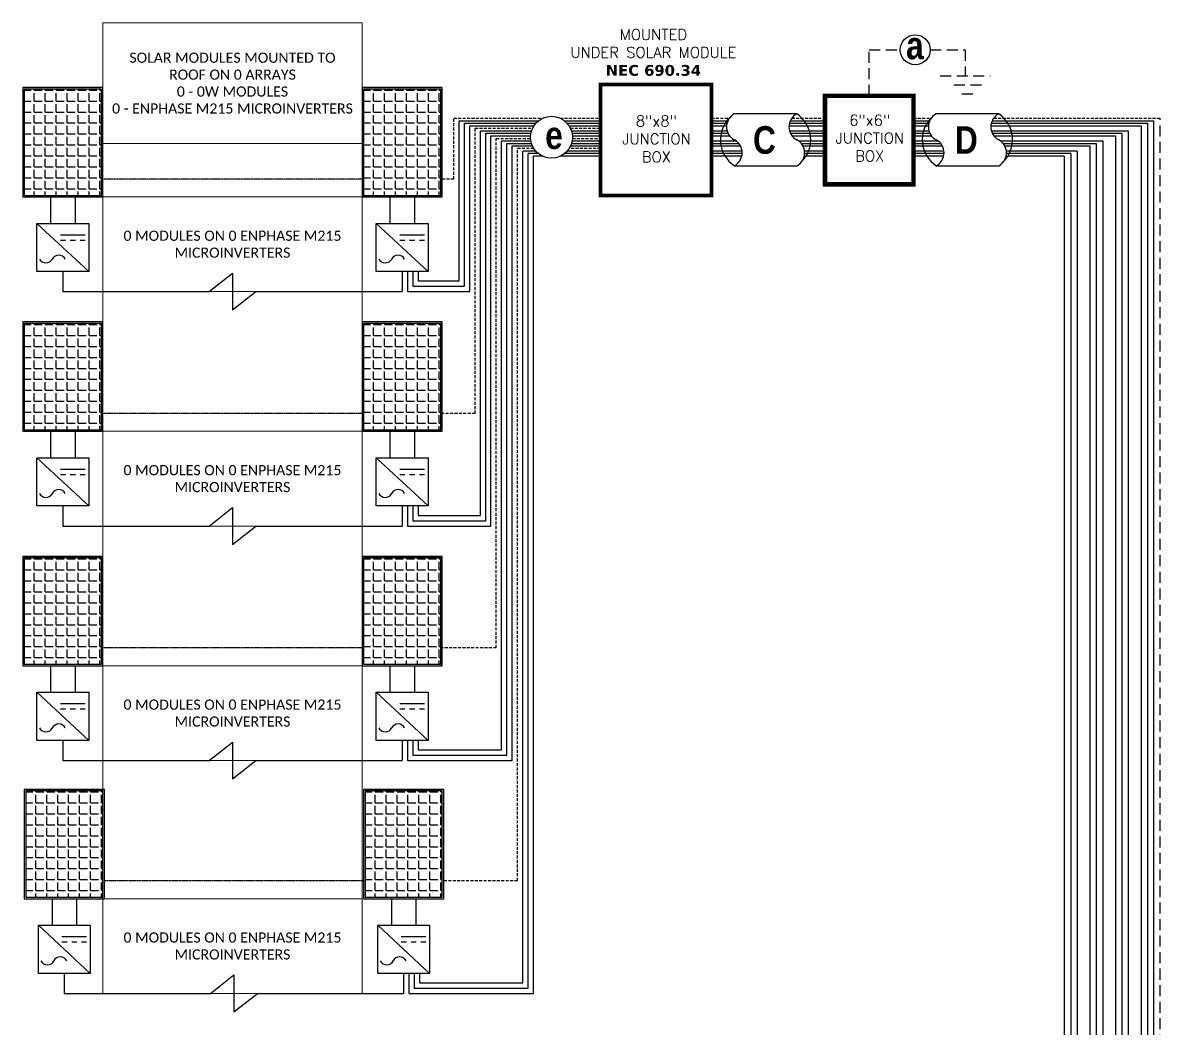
# Model space of a CAD drawing. Header units: feet. Extents: x 13565 to 14361, y 15315 to 15875.
# Drawn here: x 13974.1 to 14361, y 15532.9 to 15874.9 of the extents above; entities that cross this region are included whole.
import ezdxf

# ---------------------------------------------------------------- set-up
doc = ezdxf.new("R2010")
doc.units = ezdxf.units.FT
doc.header["$MEASUREMENT"] = 0
doc.linetypes.add('HIDDEN', pattern=[0.375, 0.25, -0.125])
doc.layers.add('TEXT', color=7, linetype='Continuous')
doc.layers.add('Z - TITLEBLOCK TXT', color=7, linetype='Continuous')
doc.styles.add('ONE LINE TXT', font='techb___.ttf')
doc.styles.get("Standard").update_dxf_attribs({"font": 'simplex.shx'})

# ---------------------------------------------------------------- blocks, each defined once
blk = doc.blocks.new('*T25')
at = {"layer": 'Defpoints', "color": 8, "linetype": 'ByBlock', "lineweight": 0, "transparency": 16777216}
for p, q in [((0, 0), (88.16, 0)), ((0, 0), (0, -330.21)), ((88.16, 0), (88.16, -330.21)), ((0, -41.08), (88.16, -41.08)), ((0, -59.24), (88.16, -59.24)), ((0, -91.46), (88.16, -91.46)), ((0, -138.99), (88.16, -138.99)), ((0, -171.21), (88.16, -171.21)), ((0, -218.74), (88.16, -218.74)), ((0, -250.97), (88.16, -250.97)), ((0, -297.99), (88.16, -297.99)), ((0, -330.21), (88.16, -330.21))]:
    blk.add_line(p, q, dxfattribs=at)
at = {"color": 0, "linetype": 'Continuous', "transparency": 16777216, "char_height": 3.4544, "width": 83.574, "attachment_point": 5}
for s, insert in [('{\\fCalibri|b0|i0|c0;SOLAR MODULES MOUNTED TO ROOF ON 0 ARRAYS^J0 - 0W MODULES^J0 - ENPHASE M215 MICROINVERTERS', (44.08, -20.54)), ('{\\fCalibri|b0|i0|c0;', (44.08, -50.16)), ('{\\fCalibri|b0|i0|c0;0 MODULES ON 0 ENPHASE M215 MICROINVERTERS', (44.08, -75.35)), ('{\\fCalibri|b0|i0|c0;', (44.08, -115.23)), ('{\\fCalibri|b0|i0|c0;0 MODULES ON 0 ENPHASE M215 MICROINVERTERS', (44.08, -155.1)), ('{\\fCalibri|b0|i0|c0;', (44.08, -194.98)), ('{\\fCalibri|b0|i0|c0;0 MODULES ON 0 ENPHASE M215 MICROINVERTERS', (44.08, -234.86)), ('{\\fCalibri|b0|i0|c0;', (44.08, -274.48)), ('{\\fCalibri|b0|i0|c0;0 MODULES ON 0 ENPHASE M215 MICROINVERTERS', (44.08, -314.1))]:
    blk.add_mtext(s, dxfattribs=dict(at, insert=insert))
blk = doc.blocks.new('8x8box')
at = {"lineweight": 50, "const_width": 1.19}
blk.add_lwpolyline([(37.78, 0), (0, 0), (0, 37.78), (37.78, 37.78)], close=True, dxfattribs=at)
at = {"color": 1, "char_height": 3.6576, "attachment_point": 5}
for s, width, insert in [(' \\PMOUNTED \\PUNDER SOLAR MODULE\\P{\\fVerdana|b1|i0|c0|p34;NEC 690.34}', 73.0127, (18.01, 51.7)), ('8"x8"  JUNCTION BOX ', 0.4767, (19.03, 19.26))]:
    blk.add_mtext_dynamic_manual_height_columns(s, width=width, gutter_width=7.17, heights=[0], dxfattribs=dict(at, insert=insert))
blk = doc.blocks.new('6x6box')
at = {"lineweight": 50, "const_width": 1.53}
blk.add_lwpolyline([(30.1, 0), (0, 0), (0, 30.1), (30.1, 30.1)], close=True, dxfattribs=at)
at = {"color": 1, "insert": (15.24, 15.71), "char_height": 3.6576, "width": 0.4767, "attachment_point": 5}
blk.add_mtext('6"x6"  JUNCTION BOX  ', dxfattribs=at)

msp = doc.modelspace()

# ---------------------------------------------------------------- hatches: boundary and pattern name
at = {"linetype": 'Continuous'}
h = msp.add_hatch(dxfattribs=at)
h.set_pattern_fill('ANGLE', color=256, scale=13.54666)
h.set_pattern_definition([(0, (14037.6566, 3834.0787), (0, 3.7253315), [2.709332, -1.0159995]), (90, (14037.6566, 3834.0787), (-3.7253315, 2e-16), [2.709332, -1.0159995])])
h.paths.add_polyline_path([(13974.65, 15852.38), (13974.65, 15816.19), (14000.88, 15816.19), (14000.88, 15852.38)])
h = msp.add_hatch(dxfattribs=at)
h.set_pattern_fill('ANGLE', color=256, scale=13.54666)
h.set_pattern_definition([(0, (14153.0765, 3834.0787), (0, 3.7253315), [2.709332, -1.0159995]), (90, (14153.0765, 3834.0787), (-3.7253315, 2e-16), [2.709332, -1.0159995])])
h.paths.add_polyline_path([(14090.07, 15852.38), (14090.07, 15816.19), (14116.3, 15816.19), (14116.3, 15852.38)])
h = msp.add_hatch(dxfattribs=at)
h.set_pattern_fill('ANGLE', color=256, scale=13.54666)
h.set_pattern_definition([(0, (14037.6566, 3754.3256), (0, 3.7253315), [2.709332, -1.0159995]), (90, (14037.6566, 3754.3256), (-3.7253315, 2e-16), [2.709332, -1.0159995])])
h.paths.add_polyline_path([(13974.65, 15772.62), (13974.65, 15736.44), (14000.88, 15736.44), (14000.88, 15772.62)])
h = msp.add_hatch(dxfattribs=at)
h.set_pattern_fill('ANGLE', color=256, scale=13.54666)
h.set_pattern_definition([(0, (14153.0765, 3754.3256), (0, 3.7253315), [2.709332, -1.0159995]), (90, (14153.0765, 3754.3256), (-3.7253315, 2e-16), [2.709332, -1.0159995])])
h.paths.add_polyline_path([(14090.07, 15772.62), (14090.07, 15736.44), (14116.3, 15736.44), (14116.3, 15772.62)])
h = msp.add_hatch(dxfattribs=at)
h.set_pattern_fill('ANGLE', color=256, scale=13.54666)
h.set_pattern_definition([(0, (14037.6566, 3674.5725), (0, 3.7253315), [2.709332, -1.0159995]), (90, (14037.6566, 3674.5725), (-3.7253315, 2e-16), [2.709332, -1.0159995])])
h.paths.add_polyline_path([(13974.65, 15692.87), (13974.65, 15656.69), (14000.88, 15656.69), (14000.88, 15692.87)])
h = msp.add_hatch(dxfattribs=at)
h.set_pattern_fill('ANGLE', color=256, scale=13.54666)
h.set_pattern_definition([(0, (14153.0765, 3674.5725), (0, 3.7253315), [2.709332, -1.0159995]), (90, (14153.0765, 3674.5725), (-3.7253315, 2e-16), [2.709332, -1.0159995])])
h.paths.add_polyline_path([(14090.07, 15692.87), (14090.07, 15656.69), (14116.3, 15656.69), (14116.3, 15692.87)])
h = msp.add_hatch(dxfattribs=at)
h.set_pattern_fill('ANGLE', color=256, scale=13.54666)
h.set_pattern_definition([(0, (14038.1657, 3595.3284), (0, 3.7253315), [2.709332, -1.0159995]), (90, (14038.1657, 3595.3284), (-3.7253315, 2e-16), [2.709332, -1.0159995])])
h.paths.add_polyline_path([(13975.15, 15613.63), (13975.15, 15577.44), (14001.39, 15577.44), (14001.39, 15613.63)])
h = msp.add_hatch(dxfattribs=at)
h.set_pattern_fill('ANGLE', color=256, scale=13.54666)
h.set_pattern_definition([(0, (14153.5855, 3595.3284), (0, 3.7253315), [2.709332, -1.0159995]), (90, (14153.5855, 3595.3284), (-3.7253315, 2e-16), [2.709332, -1.0159995])])
h.paths.add_polyline_path([(14090.57, 15613.63), (14090.57, 15577.44), (14116.81, 15577.44), (14116.81, 15613.63)])

# ---------------------------------------------------------------- linework, layer by layer
at = {"color": 7, "linetype": 'Continuous'}
for p, q in [((14237.41, 15843.91), (14216.17, 15843.91)), ((14306.08, 15843.91), (14284.84, 15843.91)), ((14354.51, 15839.89), (14354.51, 15453.75)), ((14345.81, 15836.45), (14345.81, 15453.75)), ((14337.11, 15833.01), (14337.11, 15453.75)), ((14328.41, 15829.56), (14328.41, 15453.75)), ((14216.17, 15826.28), (14237.41, 15826.28)), ((14284.84, 15826.28), (14306.08, 15826.28)), ((13995.36, 15802.68), (13986.97, 15802.68)), ((14110.78, 15802.68), (14102.39, 15802.68)), ((13988.72, 15800.86), (13986.97, 15800.86)), ((13992.04, 15800.86), (13990.29, 15800.86)), ((13995.36, 15800.86), (13993.61, 15800.86)), ((14104.14, 15800.86), (14102.39, 15800.86)), ((14107.46, 15800.86), (14105.71, 15800.86)), ((14110.78, 15800.86), (14109.03, 15800.86)), ((14037.52, 15783.46), (14045.47, 15789.73)), ((14045.47, 15789.73), (14045.47, 15777.2)), ((14045.47, 15777.2), (14053.43, 15783.46)), ((13995.36, 15722.93), (13986.97, 15722.93)), ((13988.72, 15721.11), (13986.97, 15721.11)), ((13992.04, 15721.11), (13990.29, 15721.11)), ((13995.36, 15721.11), (13993.61, 15721.11)), ((14110.78, 15722.93), (14102.39, 15722.93)), ((14104.14, 15721.11), (14102.39, 15721.11)), ((14107.46, 15721.11), (14105.71, 15721.11)), ((14110.78, 15721.11), (14109.03, 15721.11)), ((14037.52, 15703.71), (14045.47, 15709.97)), ((14045.47, 15709.97), (14045.47, 15697.45)), ((14045.47, 15697.45), (14053.43, 15703.71)), ((13995.36, 15643.17), (13986.97, 15643.17)), ((14110.78, 15643.17), (14102.39, 15643.17)), ((13988.72, 15641.36), (13986.97, 15641.36)), ((13992.04, 15641.36), (13990.29, 15641.36)), ((13995.36, 15641.36), (13993.61, 15641.36)), ((14104.14, 15641.36), (14102.39, 15641.36)), ((14107.46, 15641.36), (14105.71, 15641.36)), ((14110.78, 15641.36), (14109.03, 15641.36)), ((14037.52, 15623.96), (14045.47, 15630.22)), ((14045.47, 15630.22), (14045.47, 15617.69)), ((14045.47, 15617.69), (14053.43, 15623.96)), ((13995.87, 15563.93), (13987.48, 15563.93)), ((13989.23, 15562.11), (13987.48, 15562.11)), ((13992.55, 15562.11), (13990.8, 15562.11)), ((13995.87, 15562.11), (13994.12, 15562.11)), ((14111.29, 15563.93), (14102.9, 15563.93)), ((14104.65, 15562.11), (14102.9, 15562.11)), ((14107.97, 15562.11), (14106.22, 15562.11)), ((14111.29, 15562.11), (14109.54, 15562.11)), ((14038.03, 15544.71), (14045.98, 15550.98)), ((14045.98, 15550.98), (14045.98, 15538.45)), ((14045.98, 15538.45), (14053.94, 15544.71))]:
    msp.add_line(p, q, dxfattribs=at)
at = {"color": 92, "linetype": 'HIDDEN', "ltscale": 4}
for p, q in [((14120.78, 15821.73), (14120.78, 15842.47)), ((14120.78, 15842.47), (14151.01, 15842.47)), ((14156.91, 15842.47), (14170.64, 15842.47)), ((14208.42, 15842.47), (14214.49, 15842.47)), ((14235.73, 15842.47), (14246.99, 15842.47)), ((14277.09, 15842.47), (14283.16, 15842.47)), ((14304.4, 15842.47), (14361.04, 15842.47)), ((14127.99, 15839.03), (14147.51, 15839.03)), ((14127.99, 15741.98), (14127.99, 15839.03)), ((14160.41, 15839.03), (14170.64, 15839.03)), ((14135.2, 15835.59), (14146.83, 15835.59)), ((14135.2, 15662.23), (14135.2, 15835.59)), ((14147.93, 15832.15), (14142.41, 15832.15)), ((14142.41, 15583.07), (14142.41, 15832.15)), ((14170.64, 15832.15), (14159.99, 15832.15)), ((14161.09, 15835.59), (14170.64, 15835.59)), ((14120.78, 15821.73), (14116.81, 15821.73)), ((14127.99, 15741.98), (14116.81, 15741.98)), ((14135.2, 15662.23), (14116.81, 15662.23)), ((14142.41, 15582.98), (14117.32, 15582.98))]:
    msp.add_line(p, q, dxfattribs=at)
at = {"color": 253, "linetype": 'Continuous'}
for p, q in [((14122.59, 15787.07), (14122.59, 15841.61)), ((14122.59, 15841.61), (14149.58, 15841.61)), ((14158.33, 15841.61), (14170.64, 15841.61)), ((14208.42, 15841.61), (14213.97, 15841.61)), ((14235.22, 15841.61), (14246.99, 15841.61)), ((14277.09, 15841.61), (14282.64, 15841.61)), ((14303.89, 15841.61), (14358.86, 15841.61)), ((14358.86, 15453.75), (14358.86, 15841.61)), ((14129.79, 15838.17), (14147.17, 15838.17)), ((14129.79, 15707.31), (14129.79, 15838.17)), ((14160.75, 15838.17), (14170.64, 15838.17)), ((14208.42, 15838.17), (14213.68, 15838.17)), ((14234.93, 15838.17), (14246.99, 15838.17)), ((14277.09, 15838.17), (14282.36, 15838.17)), ((14303.6, 15838.17), (14350.16, 15838.17)), ((14350.16, 15838.17), (14350.16, 15453.75)), ((14137, 15834.73), (14146.93, 15834.73)), ((14137, 15627.56), (14137, 15834.73)), ((14160.99, 15834.73), (14170.64, 15834.73)), ((14208.42, 15834.73), (14216.77, 15834.73)), ((14238.01, 15834.73), (14246.99, 15834.73)), ((14277.09, 15834.73), (14285.44, 15834.73)), ((14306.68, 15834.73), (14341.46, 15834.73)), ((14341.46, 15834.73), (14341.46, 15453.75)), ((14148.57, 15831.28), (14144.21, 15831.28)), ((14144.21, 15548.32), (14144.21, 15831.28)), ((14170.64, 15831.28), (14159.35, 15831.28)), ((14218.8, 15831.28), (14208.42, 15831.28)), ((14246.99, 15831.28), (14240.04, 15831.28)), ((14287.47, 15831.28), (14277.09, 15831.28)), ((14332.76, 15831.28), (14308.71, 15831.28)), ((14332.76, 15831.28), (14332.76, 15453.75)), ((14108.59, 15787.07), (14122.59, 15787.07)), ((14108.59, 15707.31), (14129.79, 15707.31)), ((14108.59, 15627.56), (14137, 15627.56)), ((14109.1, 15548.32), (14144.21, 15548.32))]:
    msp.add_line(p, q, dxfattribs=at)
at = {"color": 10, "linetype": 'Continuous'}
for p, q in [((14124.39, 15785.26), (14124.39, 15840.75)), ((14124.39, 15840.75), (14148.66, 15840.75)), ((14159.26, 15840.75), (14170.64, 15840.75)), ((14208.42, 15840.75), (14213.66, 15840.75)), ((14234.91, 15840.75), (14246.99, 15840.75)), ((14277.09, 15840.75), (14282.33, 15840.75)), ((14303.58, 15840.75), (14356.69, 15840.75)), ((14356.69, 15840.75), (14356.69, 15453.75)), ((14131.6, 15837.31), (14146.95, 15837.31)), ((14131.6, 15705.51), (14131.6, 15837.31)), ((14160.97, 15837.31), (14170.64, 15837.31)), ((14208.42, 15837.31), (14214.01, 15837.31)), ((14235.26, 15837.31), (14246.99, 15837.31)), ((14277.09, 15837.31), (14282.68, 15837.31)), ((14303.93, 15837.31), (14347.99, 15837.31)), ((14347.99, 15837.31), (14347.99, 15453.75)), ((14138.8, 15833.87), (14147.14, 15833.87)), ((14138.8, 15625.76), (14138.8, 15833.87)), ((14160.78, 15833.87), (14170.64, 15833.87)), ((14208.42, 15833.87), (14217.69, 15833.87)), ((14238.93, 15833.87), (14246.99, 15833.87)), ((14277.09, 15833.87), (14286.36, 15833.87)), ((14307.6, 15833.87), (14339.29, 15833.87)), ((14339.29, 15833.87), (14339.29, 15453.75)), ((14149.46, 15830.42), (14146.01, 15830.42)), ((14146.01, 15546.51), (14146.01, 15830.42)), ((14170.64, 15830.42), (14158.45, 15830.42)), ((14218.83, 15830.42), (14208.42, 15830.42)), ((14246.99, 15830.42), (14240.07, 15830.42)), ((14287.5, 15830.42), (14277.09, 15830.42)), ((14330.58, 15830.42), (14308.74, 15830.42)), ((14330.58, 15830.42), (14330.58, 15453.75)), ((14106.79, 15785.26), (14124.39, 15785.26)), ((14106.79, 15705.51), (14131.6, 15705.51)), ((14106.79, 15625.76), (14138.8, 15625.76)), ((14107.3, 15546.51), (14146.01, 15546.51))]:
    msp.add_line(p, q, dxfattribs=at)
at = {"linetype": 'Continuous'}
for p, q in [((14126.19, 15783.46), (14126.19, 15839.89)), ((14126.19, 15839.89), (14147.99, 15839.89)), ((14159.93, 15839.89), (14170.64, 15839.89)), ((14208.42, 15839.89), (14213.52, 15839.89)), ((14234.76, 15839.89), (14246.99, 15839.89)), ((14277.09, 15839.89), (14282.19, 15839.89)), ((14303.43, 15839.89), (14354.51, 15839.89)), ((14133.4, 15836.45), (14146.83, 15836.45)), ((14133.4, 15703.71), (14133.4, 15836.45)), ((14161.08, 15836.45), (14170.64, 15836.45)), ((14208.42, 15836.45), (14214.55, 15836.45)), ((14235.79, 15836.45), (14246.99, 15836.45)), ((14277.09, 15836.45), (14283.22, 15836.45)), ((14304.47, 15836.45), (14345.81, 15836.45)), ((14140.61, 15833.01), (14147.46, 15833.01)), ((14140.61, 15623.96), (14140.61, 15833.01)), ((14160.45, 15833.01), (14170.64, 15833.01)), ((14208.42, 15833.01), (14218.26, 15833.01)), ((14239.51, 15833.01), (14246.99, 15833.01)), ((14277.09, 15833.01), (14286.93, 15833.01)), ((14308.18, 15833.01), (14337.11, 15833.01)), ((14150.81, 15829.56), (14147.82, 15829.56)), ((14147.82, 15544.71), (14147.82, 15829.56)), ((14170.64, 15829.56), (14157.11, 15829.56)), ((14218.7, 15829.56), (14208.42, 15829.56)), ((14246.99, 15829.56), (14239.95, 15829.56)), ((14287.38, 15829.56), (14277.09, 15829.56)), ((14328.41, 15829.56), (14308.62, 15829.56)), ((13983.61, 15815.68), (13983.61, 15806.67)), ((13991.92, 15815.68), (13991.92, 15806.67)), ((14099.03, 15815.68), (14099.03, 15806.67)), ((14107.34, 15815.68), (14107.34, 15806.67)), ((13978.94, 15806.67), (13996.59, 15806.67)), ((13978.94, 15790.28), (13978.94, 15806.67)), ((13978.94, 15806.67), (13996.59, 15790.28)), ((13996.59, 15806.67), (13996.59, 15790.28)), ((14094.36, 15806.67), (14112.01, 15806.67)), ((14094.36, 15790.28), (14094.36, 15806.67)), ((14094.36, 15806.67), (14112.01, 15790.28)), ((14112.01, 15806.67), (14112.01, 15790.28)), ((13996.59, 15790.28), (13978.94, 15790.28)), ((14112.01, 15790.28), (14094.36, 15790.28)), ((14104.99, 15783.46), (14126.19, 15783.46)), ((13983.61, 15735.93), (13983.61, 15726.92)), ((13991.92, 15735.93), (13991.92, 15726.92)), ((14099.03, 15735.93), (14099.03, 15726.92)), ((14107.34, 15735.93), (14107.34, 15726.92)), ((13978.94, 15726.92), (13996.59, 15726.92)), ((13978.94, 15710.53), (13978.94, 15726.92)), ((13978.94, 15726.92), (13996.59, 15710.53)), ((13996.59, 15726.92), (13996.59, 15710.53)), ((14094.36, 15726.92), (14112.01, 15726.92)), ((14094.36, 15710.53), (14094.36, 15726.92)), ((14094.36, 15726.92), (14112.01, 15710.53)), ((14112.01, 15726.92), (14112.01, 15710.53)), ((13996.59, 15710.53), (13978.94, 15710.53)), ((14112.01, 15710.53), (14094.36, 15710.53)), ((14104.99, 15703.71), (14133.4, 15703.71)), ((13983.61, 15656.18), (13983.61, 15647.17)), ((13991.92, 15656.18), (13991.92, 15647.17)), ((14099.03, 15656.18), (14099.03, 15647.17)), ((14107.34, 15656.18), (14107.34, 15647.17)), ((13978.94, 15647.17), (13996.59, 15647.17)), ((13978.94, 15630.78), (13978.94, 15647.17)), ((13978.94, 15647.17), (13996.59, 15630.78)), ((13996.59, 15647.17), (13996.59, 15630.78)), ((14094.36, 15647.17), (14112.01, 15647.17)), ((14094.36, 15630.78), (14094.36, 15647.17)), ((14094.36, 15647.17), (14112.01, 15630.78)), ((14112.01, 15647.17), (14112.01, 15630.78)), ((13996.59, 15630.78), (13978.94, 15630.78)), ((14112.01, 15630.78), (14094.36, 15630.78)), ((14104.99, 15623.96), (14140.61, 15623.96)), ((13984.12, 15576.93), (13984.12, 15567.92)), ((13992.43, 15576.93), (13992.43, 15567.92)), ((14099.54, 15576.93), (14099.54, 15567.92)), ((14107.85, 15576.93), (14107.85, 15567.92)), ((13979.45, 15567.92), (13997.1, 15567.92)), ((13979.45, 15551.53), (13979.45, 15567.92)), ((13979.45, 15567.92), (13997.1, 15551.53)), ((13997.1, 15567.92), (13997.1, 15551.53)), ((14094.87, 15567.92), (14112.52, 15567.92)), ((14094.87, 15551.53), (14094.87, 15567.92)), ((14094.87, 15567.92), (14112.52, 15551.53)), ((14112.52, 15567.92), (14112.52, 15551.53)), ((13997.1, 15551.53), (13979.45, 15551.53)), ((14112.52, 15551.53), (14094.87, 15551.53)), ((14105.5, 15544.71), (14147.82, 15544.71))]:
    msp.add_line(p, q, dxfattribs=at)
at = {"color": 92, "linetype": 'HIDDEN', "ltscale": 15}
msp.add_line((14361.04, 15453.75), (14361.04, 15842.47), dxfattribs=at)
at = {"linetype": 'Continuous', "flags": 128}
for points in [[(13974.14, 15852.89), (13974.14, 15815.68), (14001.39, 15815.68), (14001.39, 15852.89), (13974.14, 15852.89)], [(14089.56, 15852.89), (14089.56, 15815.68), (14116.81, 15815.68), (14116.81, 15852.89), (14089.56, 15852.89)], [(13987.76, 15790.28), (13987.76, 15783.46)], [(14103.18, 15790.28), (14103.18, 15783.46)], [(14104.99, 15790.28), (14104.99, 15783.46)], [(13987.76, 15783.46), (14037.52, 15783.46)], [(14053.43, 15783.46), (14103.18, 15783.46)], [(13974.14, 15773.13), (13974.14, 15735.93), (14001.39, 15735.93), (14001.39, 15773.13), (13974.14, 15773.13)], [(14089.56, 15773.13), (14089.56, 15735.93), (14116.81, 15735.93), (14116.81, 15773.13), (14089.56, 15773.13)], [(13987.76, 15710.53), (13987.76, 15703.71)], [(14103.18, 15710.53), (14103.18, 15703.71)], [(14104.99, 15710.53), (14104.99, 15703.71)], [(13987.76, 15703.71), (14037.52, 15703.71)], [(14053.43, 15703.71), (14103.18, 15703.71)], [(13974.14, 15693.38), (13974.14, 15656.18), (14001.39, 15656.18), (14001.39, 15693.38), (13974.14, 15693.38)], [(14089.56, 15693.38), (14089.56, 15656.18), (14116.81, 15656.18), (14116.81, 15693.38), (14089.56, 15693.38)], [(13987.76, 15630.78), (13987.76, 15623.96)], [(14103.18, 15630.78), (14103.18, 15623.96)], [(14104.99, 15630.78), (14104.99, 15623.96)], [(13987.76, 15623.96), (14037.52, 15623.96)], [(14053.43, 15623.96), (14103.18, 15623.96)], [(13974.65, 15614.13), (13974.65, 15576.93), (14001.9, 15576.93), (14001.9, 15614.13), (13974.65, 15614.13)], [(14090.07, 15614.13), (14090.07, 15576.93), (14117.32, 15576.93), (14117.32, 15614.13), (14090.07, 15614.13)], [(13988.27, 15551.53), (13988.27, 15544.71)], [(14103.69, 15551.53), (14103.69, 15544.71)], [(14105.5, 15551.53), (14105.5, 15544.71)], [(13988.27, 15544.71), (14038.03, 15544.71)], [(14053.94, 15544.71), (14103.69, 15544.71)]]:
    msp.add_lwpolyline(points, dxfattribs=at)
for points in [[(13974.65, 15852.38), (13974.65, 15816.19), (14000.88, 15816.19), (14000.88, 15852.38)], [(14090.07, 15852.38), (14090.07, 15816.19), (14116.3, 15816.19), (14116.3, 15852.38)], [(13974.65, 15772.62), (13974.65, 15736.44), (14000.88, 15736.44), (14000.88, 15772.62)], [(14090.07, 15772.62), (14090.07, 15736.44), (14116.3, 15736.44), (14116.3, 15772.62)], [(13974.65, 15692.87), (13974.65, 15656.69), (14000.88, 15656.69), (14000.88, 15692.87)], [(14090.07, 15692.87), (14090.07, 15656.69), (14116.3, 15656.69), (14116.3, 15692.87)], [(13975.15, 15613.63), (13975.15, 15577.44), (14001.39, 15577.44), (14001.39, 15613.63)], [(14090.57, 15613.63), (14090.57, 15577.44), (14116.81, 15577.44), (14116.81, 15613.63)]]:
    msp.add_lwpolyline(points, close=True, dxfattribs=at)
at = {"color": 92, "linetype": 'HIDDEN', "ltscale": 0.3, "flags": 128}
for points in [[(14089.56, 15821.73), (14001.39, 15821.73)], [(14089.56, 15741.98), (14001.39, 15741.98)], [(14089.56, 15662.23), (14001.39, 15662.23)], [(14090.07, 15582.98), (14001.9, 15582.98)]]:
    msp.add_lwpolyline(points, dxfattribs=at)
at = {"color": 10, "linetype": 'Continuous', "flags": 128}
for points in [[(14106.79, 15790.28), (14106.79, 15785.26)], [(14106.79, 15710.53), (14106.79, 15705.51)], [(14106.79, 15630.78), (14106.79, 15625.76)], [(14107.3, 15551.53), (14107.3, 15546.51)]]:
    msp.add_lwpolyline(points, dxfattribs=at)
at = {"color": 253, "linetype": 'Continuous', "flags": 128}
for points in [[(14108.59, 15790.28), (14108.59, 15787.07)], [(14108.59, 15710.53), (14108.59, 15707.31)], [(14108.59, 15630.78), (14108.59, 15627.56)], [(14109.1, 15551.53), (14109.1, 15548.32)]]:
    msp.add_lwpolyline(points, dxfattribs=at)
at = {"color": 7, "linetype": 'Continuous'}
for centre, radius in [((14277.69, 15865.71), 5.11), ((14153.96, 15835.97), 7.14)]:
    msp.add_circle(centre, radius, dxfattribs=at)
at = {"linetype": 'Continuous'}
for centre, radius, start, end in [((14218.48, 15839.5), 4.98, 117.6639, 242.3361), ((14239.72, 15839.5), 4.98, 117.6639, 242.3361), ((14287.15, 15839.5), 4.98, 117.6639, 242.3361), ((14308.39, 15839.5), 4.98, 117.6639, 242.3361), ((14213.86, 15830.69), 4.98, 297.6639, 62.3361), ((14235.1, 15830.69), 4.98, 297.6639, 62.3361), ((14282.53, 15830.69), 4.98, 297.6639, 62.3361), ((14303.77, 15830.69), 4.98, 297.6639, 62.3361), ((13982.01, 15795.69), 2.48, 207.6639, 332.3361), ((13986.39, 15793.39), 2.48, 27.6639, 152.3361), ((14097.43, 15795.69), 2.48, 207.6639, 332.3361), ((14101.81, 15793.39), 2.48, 27.6639, 152.3361), ((13986.39, 15713.64), 2.48, 27.6639, 152.3361), ((14101.81, 15713.64), 2.48, 27.6639, 152.3361), ((13982.01, 15715.94), 2.48, 207.6639, 332.3361), ((14097.43, 15715.94), 2.48, 207.6639, 332.3361), ((13982.01, 15636.18), 2.48, 207.6639, 332.3361), ((13986.39, 15633.88), 2.48, 27.6639, 152.3361), ((14097.43, 15636.18), 2.48, 207.6639, 332.3361), ((14101.81, 15633.88), 2.48, 27.6639, 152.3361), ((13982.52, 15556.94), 2.48, 207.6639, 332.3361), ((13986.9, 15554.64), 2.48, 27.6639, 152.3361), ((14097.93, 15556.94), 2.48, 207.6639, 332.3361), ((14102.32, 15554.64), 2.48, 27.6639, 152.3361)]:
    msp.add_arc(centre, radius, start, end, dxfattribs=at)
at = {"color": 7, "linetype": 'Continuous'}
for centre, start, end in [((14231.56, 15835.1), 313.9732, 56.4265), ((14300.23, 15835.1), 313.9732, 56.4265), ((14222.02, 15835.1), 133.9732, 236.4265), ((14290.69, 15835.1), 133.9732, 236.4265)]:
    msp.add_arc(centre, 10.58, start, end, dxfattribs=at)
at = {"layer": 'TEXT', "color": 92, "linetype": 'HIDDEN', "ltscale": 15}
for p, q in [((14262.04, 15850.08), (14262.04, 15865.71)), ((14262.04, 15865.71), (14272.57, 15865.71)), ((14282.8, 15865.71), (14294.66, 15865.71)), ((14294.66, 15865.71), (14294.66, 15856.88))]:
    msp.add_line(p, q, dxfattribs=at)
at = {"layer": 'TEXT', "color": 92, "linetype": 'HIDDEN', "ltscale": 15, "flags": 128}
for points in [[(14286.18, 15856.88), (14303.15, 15856.88)], [(14300.21, 15853.74), (14289.12, 15853.74)], [(14297.27, 15850.6), (14292.06, 15850.6)]]:
    msp.add_lwpolyline(points, dxfattribs=at)

# ---------------------------------------------------------------- block references
msp.add_blockref('*T25', (14001.39, 15874.92))
at = {"color": 7}
for name, p in [('8x8box', (14170.64, 15816.13)), ('6x6box', (14246.99, 15819.97))]:
    msp.add_blockref(name, p, dxfattribs=at)

# ---------------------------------------------------------------- texts
at = {"color": 1, "linetype": 'Continuous', "char_height": 9.3833, "attachment_point": 1, "style": 'ONE LINE TXT'}
for s, insert in [('{\\W1;\\C256;C}', (14222.54, 15839.73)), ('{\\W1;\\C256;D}', (14291.21, 15839.73)), ('{\\W1;\\C256;e}', (14151.84, 15841.36))]:
    msp.add_mtext_dynamic_manual_height_columns(s, width=0.1385, gutter_width=2.13, heights=[0], dxfattribs=dict(at, insert=insert))
at = {"layer": 'Z - TITLEBLOCK TXT', "color": 1, "linetype": 'Continuous', "insert": (14274.59, 15871.9), "char_height": 9.3833, "attachment_point": 1, "style": 'ONE LINE TXT'}
msp.add_mtext_dynamic_manual_height_columns('{\\W1;\\C256;a}', width=0.1385, gutter_width=2.13, heights=[0], dxfattribs=at)

doc.saveas('drawing.dxf')
